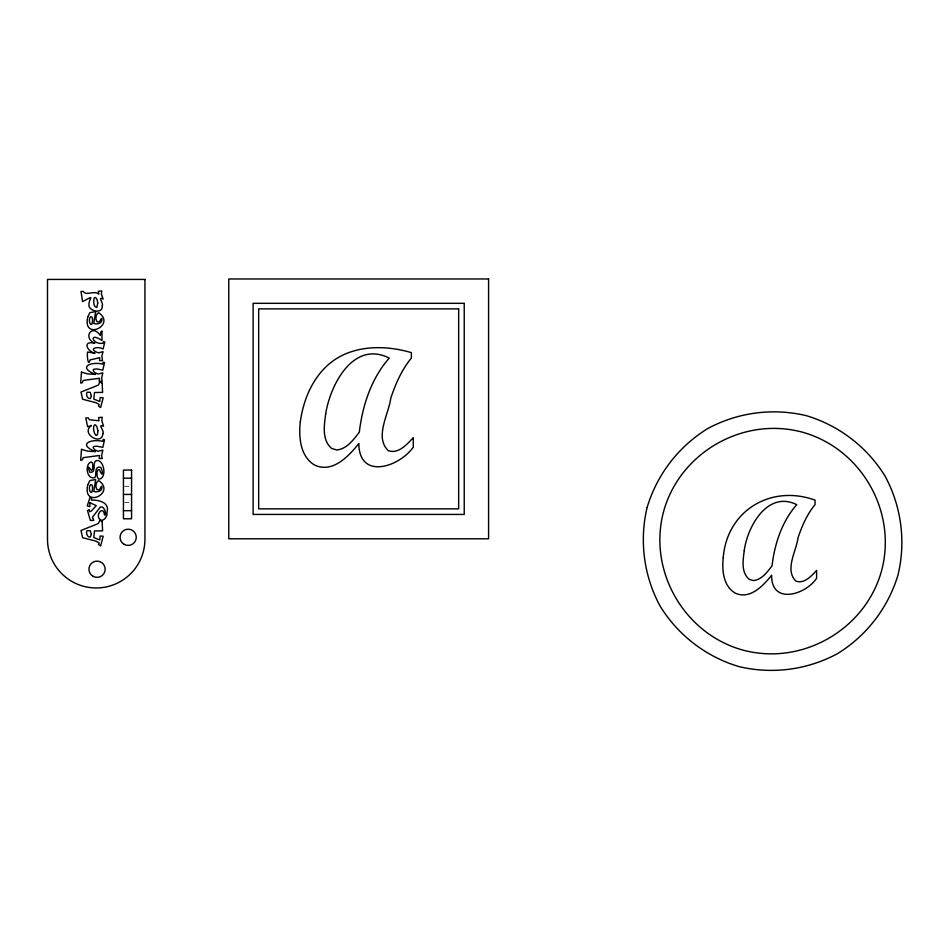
<?xml version="1.0" encoding="UTF-8"?>
<svg xmlns="http://www.w3.org/2000/svg" width="950" height="950" viewBox="0 0 950 950"><rect width="100%" height="100%" fill="white"/><g stroke="black" fill="none" stroke-linecap="round" stroke-linejoin="round"><path stroke-width="0.71" stroke-dasharray="4.75 3.56" d="M124.794 486.305L128.856 486.305M124.794 502.55L128.856 502.55"/><path stroke-width="1.43" d="M123.441 478.194L131.563 478.194M123.441 494.428L131.563 494.428M123.441 510.673L131.563 510.673M89.906 502.704L89.858 506.635L87.246 505.923L90.013 497.468L91.521 497.61L91.378 500.068C98.931 499.985 109.951 502.301 106.982 512.477C107.849 516.254 102.826 523.177 99.382 519.009C95.511 513.439 103.788 505.626 104.464 514.936C106.839 516.764 105.165 505.353 100.308 507.027L92.435 517.311L93.777 520.386L90.357 520.41L87.519 510.589L89.252 509.58L89.644 511.753L91.295 511.124L96.271 505.626L89.906 502.704M101.971 331.218L101.971 340.48C88.16 331.241 92.257 345.242 103.004 343.223L103.479 341.478L104.749 341.976L103.134 348.994C97.47 345.646 87.139 348.959 98.408 352.854L103.051 351.666L101.864 356.108L102.481 360.632L99.489 360.584L99.762 357.663L90.06 359.919C88.136 368.006 86.782 354.54 87.59 352.011L95.083 353.305C86.913 351.5 82.044 340.219 94.846 343.223C82.508 338.283 91.77 322.988 100.284 335.469L100.843 331.942L101.971 331.218M102.125 383.123L102.6 392.421L94.501 392.492L93.789 399.119L99.786 401.47L100.118 397.539L103.158 397.777L100.653 407.574L98.515 406.018L99.18 404.534L95.891 402.681L82.603 399.249L80.987 392.041L98.384 385.082L99.833 381.841L102.125 383.123M102.125 521.574L102.6 530.86L94.501 530.943L93.789 537.569L99.786 539.909L100.118 535.978L103.158 536.227L100.653 546.013L98.515 544.457L99.18 542.972L95.891 541.132L82.603 537.688L80.987 530.492L98.384 523.533L99.833 520.279L102.125 521.574M92.554 319.319C92.577 330.161 87.103 321.266 90.487 316.754L92.198 317.217L92.554 319.319M92.554 487.231C92.577 498.085 87.103 489.179 90.487 484.678L92.198 485.141L92.554 487.231M92.886 466.296L92.53 469.371L91.473 470.392C87.816 465.714 87.376 465.69 89.704 472.15C98.147 473.765 90.155 459.194 98.456 460.596C104.797 462.816 106.519 478.919 98.669 479.168L97.494 477.387A13.977 13.977 0 0 1 97.126 471.948L98.028 469.858L99.56 469.787C103.016 478.895 103.229 471.485 100.771 467.376C94.359 465.642 96.449 473.563 95.285 477.019L94.454 477.755C86.355 479.465 84.645 463.968 91.2 461.938L92.34 462.709L92.886 466.296M97.743 303.074L96.853 307.479C93.326 307.503 93.112 300.342 94.43 297.576C96.817 296.637 97.553 301.411 97.743 303.074M97.897 430.789C97.363 442.498 91.343 428.901 94.454 424.983L95.416 424.84L96.876 426.621L97.897 430.789M102.279 305.9C103.004 313.5 91.509 311.849 89.193 306.791C87.281 298.609 97.423 293.764 82.579 301.625L80.987 291.436L83.232 291.413C85.975 296.269 94.442 289.964 98.836 294.156L98.301 291.27L101.733 290.914L101.413 294.334L103.182 299.036C96.876 296.186 103.871 303.074 102.279 305.9M102.885 433.556C102.077 446.369 79.954 433.699 91.497 425.457L87.638 426.728L85.785 417.964L88.243 417.881L89.407 419.781L99.014 420.755L98.622 417.584L102.161 417.228L101.864 420.957L103.538 426.17C96.769 423.652 104.868 430.611 102.885 433.556M300.283 422.061C298.632 437.178 300.129 456.238 314.462 465.001C332.381 473.622 348.638 456.344 358.815 443.543C359.231 480.332 399.048 467.115 413.274 447.177L413.274 437.677C406.968 444.315 398.632 454.136 388.348 450.739C374.181 437.214 388.787 414.141 390.747 398.335C395.509 383.99 401.648 369.823 411.374 358.091L411.374 352.64C383.361 344.304 349.339 344.969 326.871 365.988C311.327 380.511 303.121 401.304 300.283 422.061M723.247 557.508C721.881 570 723.116 585.746 734.967 592.99C749.776 600.115 763.206 585.829 771.614 575.261C771.305 605.209 805.588 594.89 816.608 578.265L816.608 570.416C811.395 575.902 804.519 584.013 796.017 581.198C784.308 570.036 796.385 550.964 798 537.902C801.943 526.051 807.001 514.342 815.041 504.652L815.041 500.139C771.068 484.144 727.011 510.577 723.247 557.508M81.498 372.115L80.667 383.028L82.329 382.755L83.184 380.439L99.489 378.266L99.204 381.259L102.256 381.282L101.579 378.385L102.837 372.851L98.123 374.051L94.537 372.447L93.112 370.144L93.86 369.218L96.888 368.944L102.814 370.144L104.524 362.591L103.241 362.14L102.659 364.099C90.761 361.356 77.199 367.199 95.534 374.442L87.566 373.896L81.498 372.115M81.498 449.35L80.667 460.251L82.329 459.978L83.184 457.662L99.489 455.489L99.204 458.482L102.256 458.506L101.579 455.608L102.837 450.074L98.123 451.274L94.537 449.671L93.112 447.379L93.86 446.441L96.888 446.179L102.814 447.379L104.524 439.826L103.241 439.375L102.659 441.334C90.761 438.579 77.199 444.422 95.534 451.666L87.566 451.119L81.498 449.35M87.756 316.92C82.27 341.466 116.375 325.114 98.883 312.799L97.957 313.001C95.677 314.996 95.202 319.319 97.078 321.718L97.826 321.943C100.676 322.905 101.543 314.973 101.971 319.924C101.638 323.808 96.758 324.413 93.765 323.582L95.665 311.636L89.882 312.633L87.756 316.92M87.756 484.844C82.27 509.378 116.375 493.026 98.883 480.712L97.957 480.926C95.677 482.921 95.202 487.231 97.078 489.63L97.826 489.867C100.676 490.817 101.543 482.885 101.971 487.837C101.638 491.732 96.758 492.338 93.765 491.506L95.665 479.56L89.882 480.558L87.756 484.844M91.366 395.817L90.428 398.513C87.353 399.344 85.714 394.571 86.972 392.279L90.167 392.267L91.366 395.817M91.366 534.268L90.428 536.964C87.353 537.783 85.714 533.009 86.972 530.729L90.167 530.706L91.366 534.268M325.696 413.772C324.211 425.279 321.599 440.064 331.799 448.531L336.906 449.991C347.071 448.851 353.459 439.636 359.302 432.226C362.508 405.436 371.201 378.67 389.227 358.091C353.293 339.898 330.22 385.047 325.696 413.772M744.254 550.656C743.019 560.168 740.869 572.387 749.289 579.381L753.516 580.592C761.912 579.643 767.196 572.031 772.018 565.903C774.666 543.768 781.85 521.657 796.741 504.652C767.648 490.176 747.341 526.549 744.254 550.656M647.104 507.502C639.196 540.859 643.803 575.902 660.084 606.076C678.074 635.265 706.111 656.783 738.969 666.603C772.326 674.524 807.369 669.904 837.544 653.636C866.732 635.633 888.25 607.596 898.071 574.75C905.991 541.381 901.372 506.35 885.091 476.164C867.101 446.975 839.064 425.469 806.217 415.637C772.849 407.728 737.806 412.336 707.631 428.616C678.443 446.607 656.937 474.656 647.104 507.502M663.492 511.896C647.852 571.033 684.309 634.196 743.351 650.216C802.501 665.867 865.664 629.399 881.683 570.356C897.322 511.207 860.866 448.056 801.824 432.024C742.674 416.385 679.511 452.853 663.492 511.896M488.585 278.967L228.76 278.967L228.76 538.793L488.585 538.793L488.585 278.967M144.934 279.431L47.5 279.431L47.5 539.244A48.711 48.711 0 0 0 96.211 587.967A48.711 48.711 0 0 0 144.934 539.244L144.934 279.431M464.229 303.323L253.116 303.323L253.116 514.425L464.229 514.425L464.229 303.323M458.66 308.881L258.673 308.881L258.673 508.867L458.66 508.867L458.66 308.881M131.563 470.072L123.441 470.072L123.441 518.783L131.563 518.783L131.563 470.072M92.993 576.27A8.123 8.123 0 0 0 105.177 569.24A8.123 8.123 0 0 0 92.993 562.21A8.123 8.123 0 0 0 92.993 576.27M124.094 544.338A8.123 8.123 0 0 0 136.278 537.308A8.123 8.123 0 0 0 124.094 530.278A8.123 8.123 0 0 0 124.094 544.338"/></g></svg>
